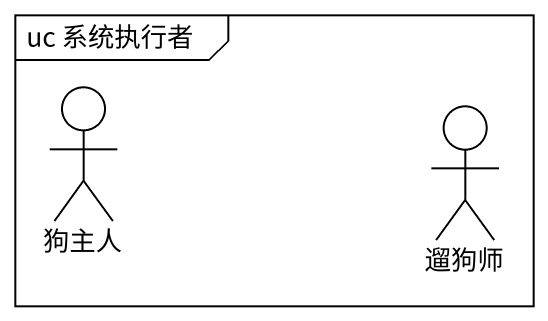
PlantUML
@startuml
mainframe uc 系统执行者
actor 狗主人
actor 遛狗师
@enduml
